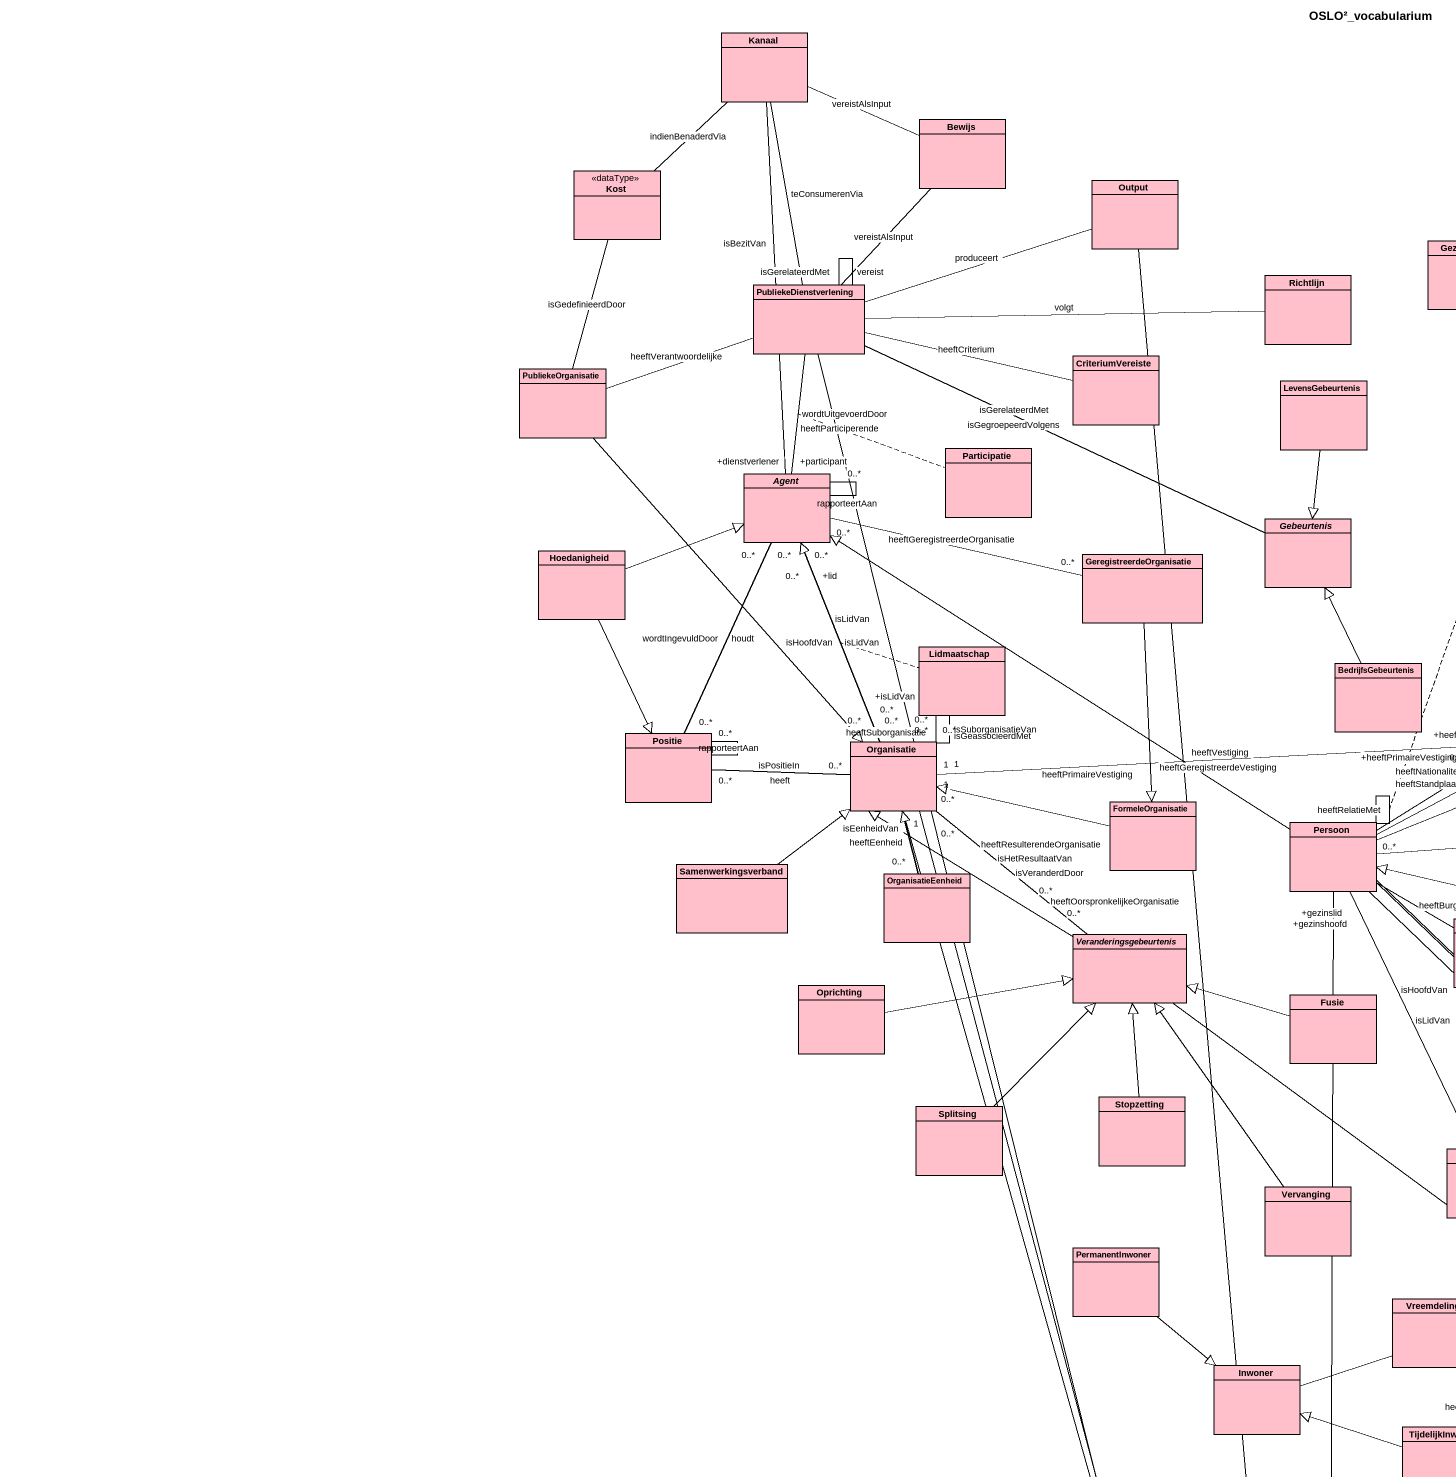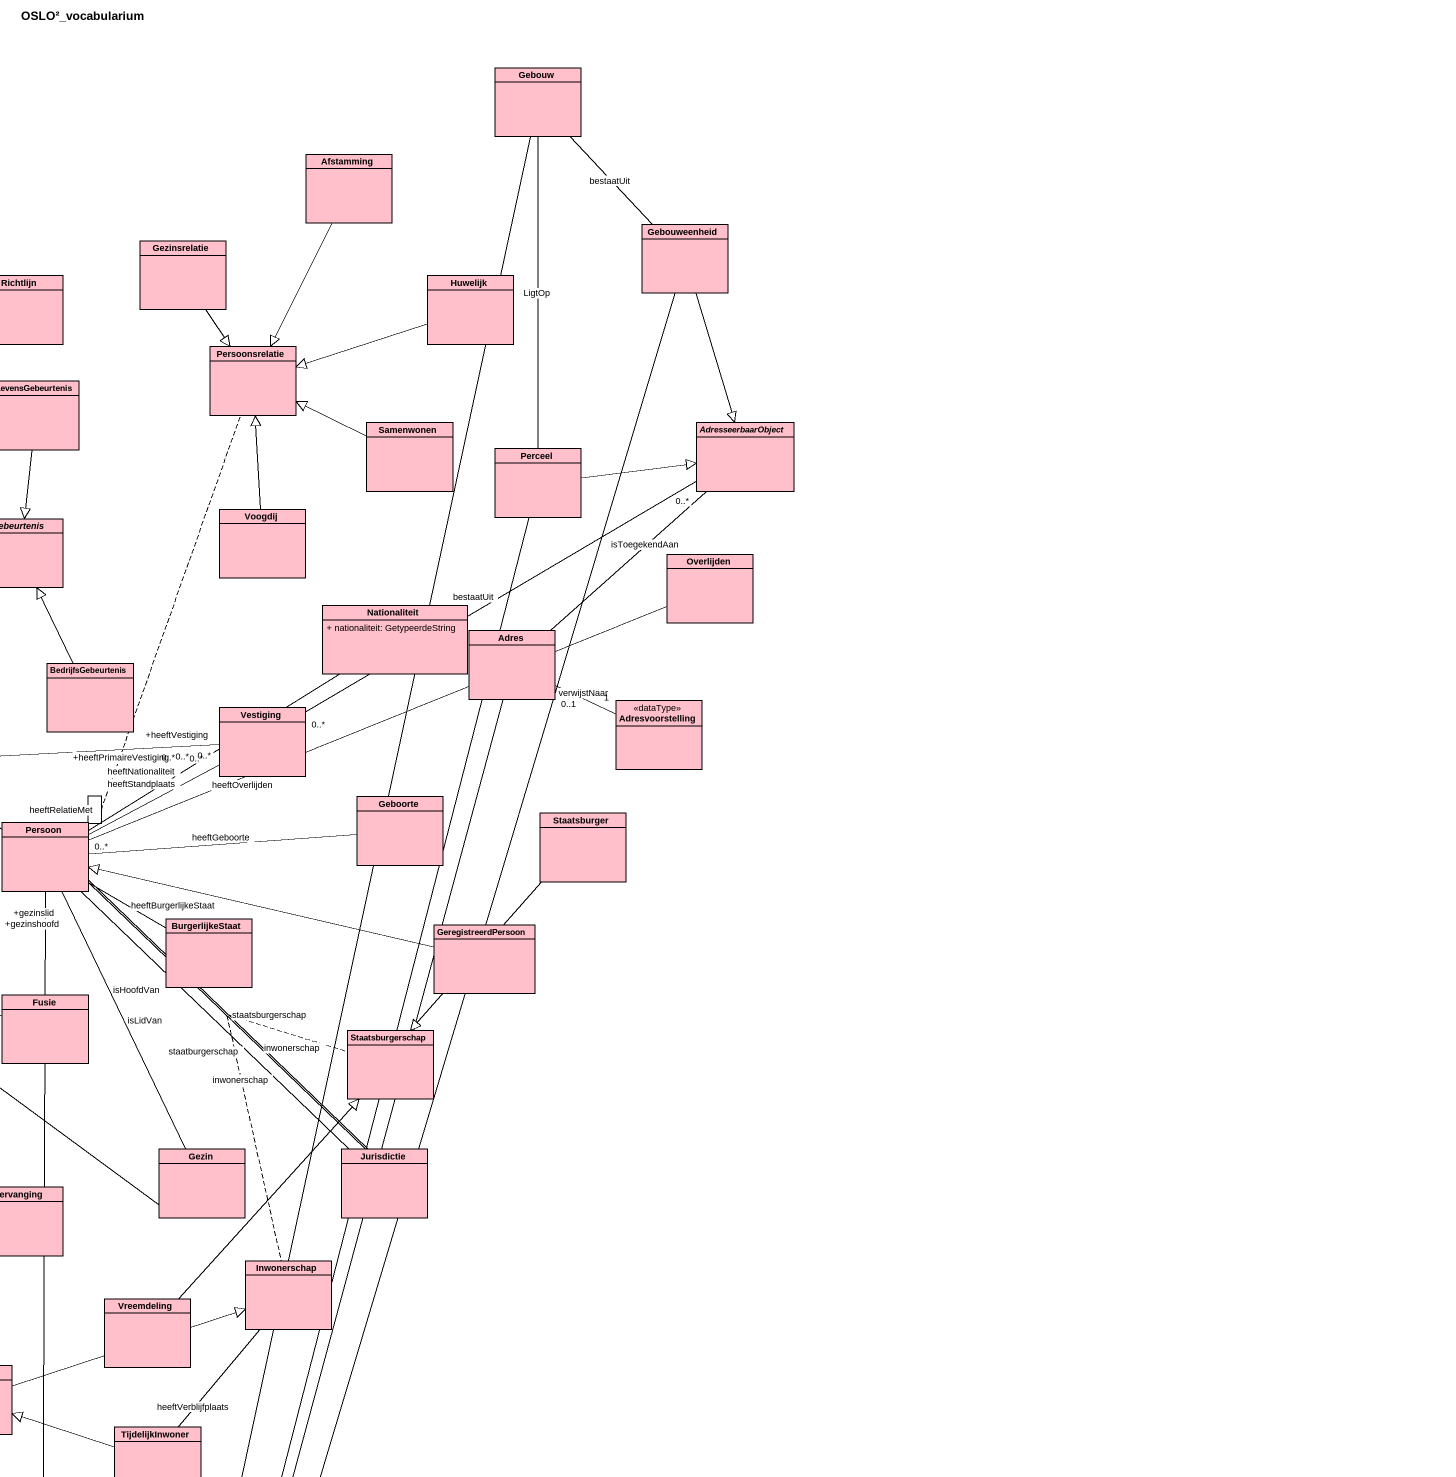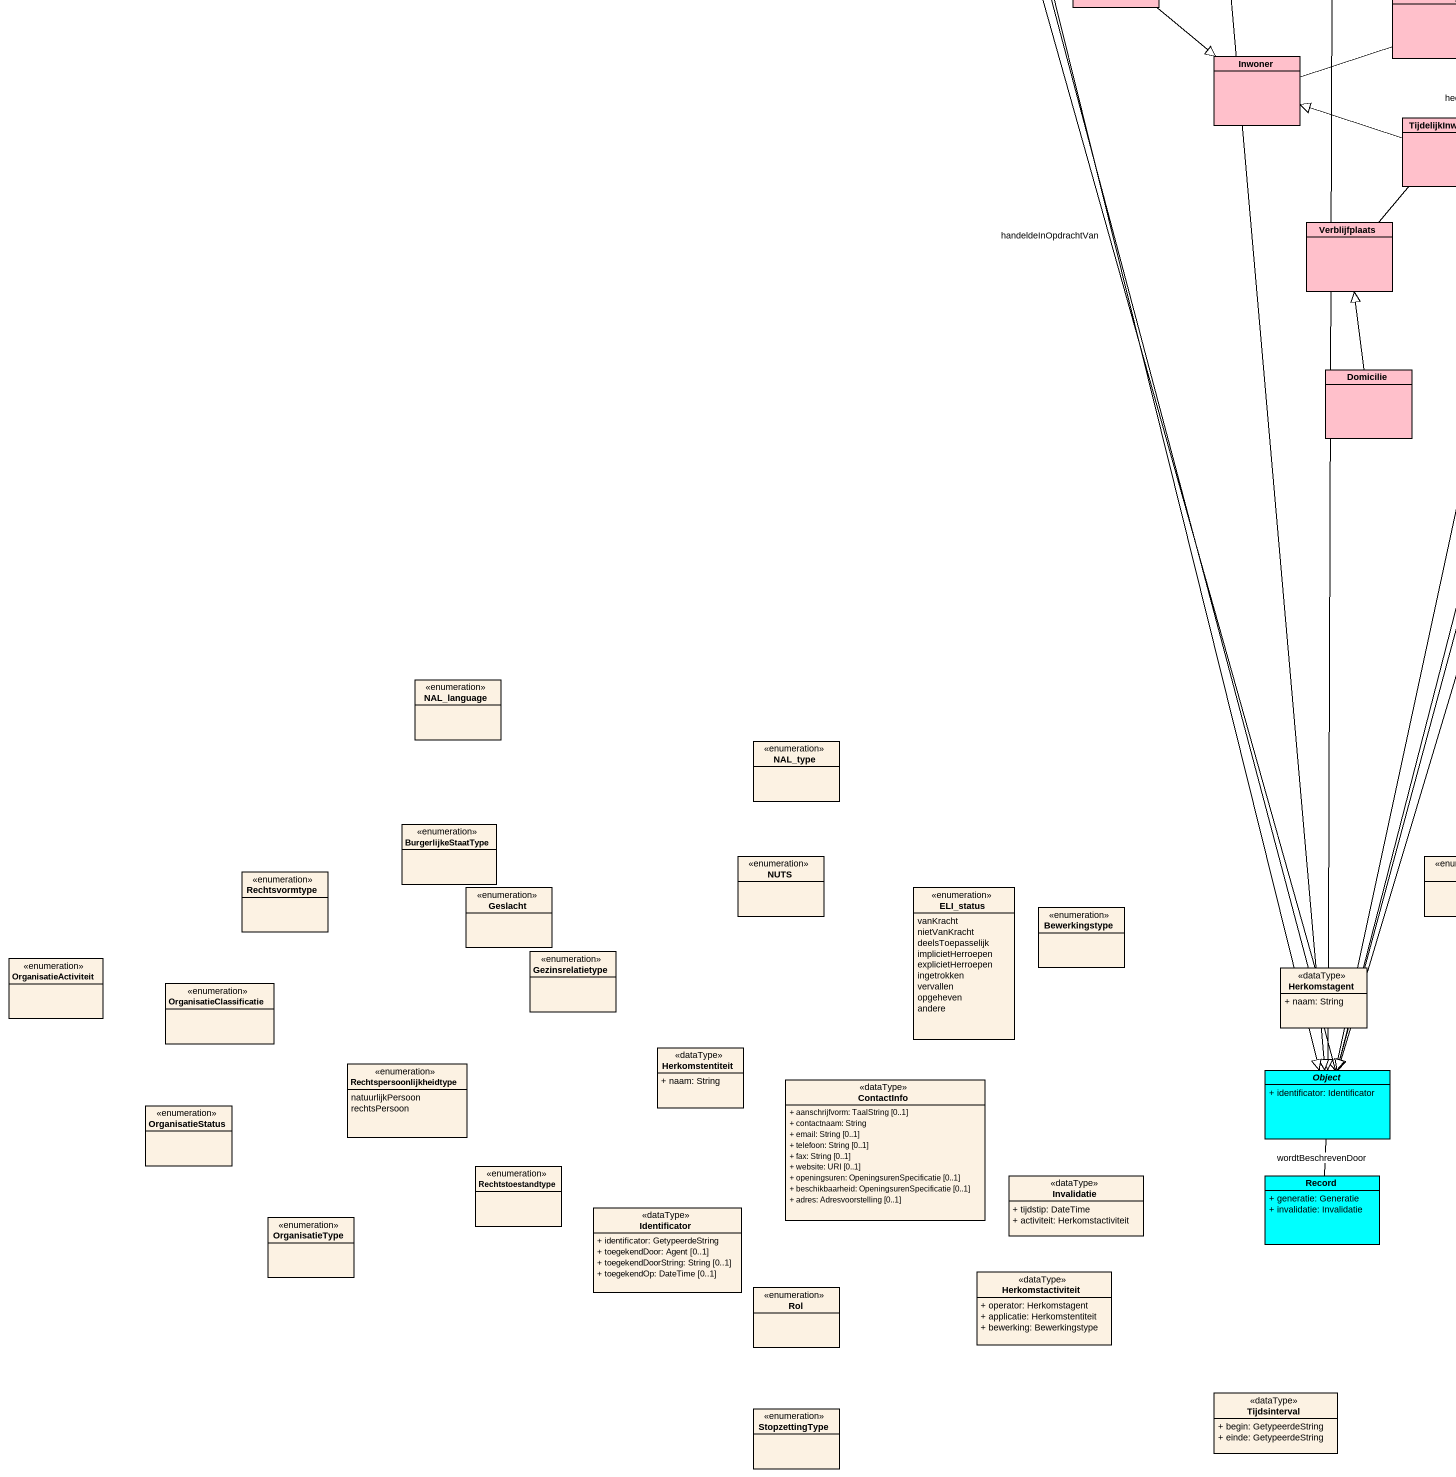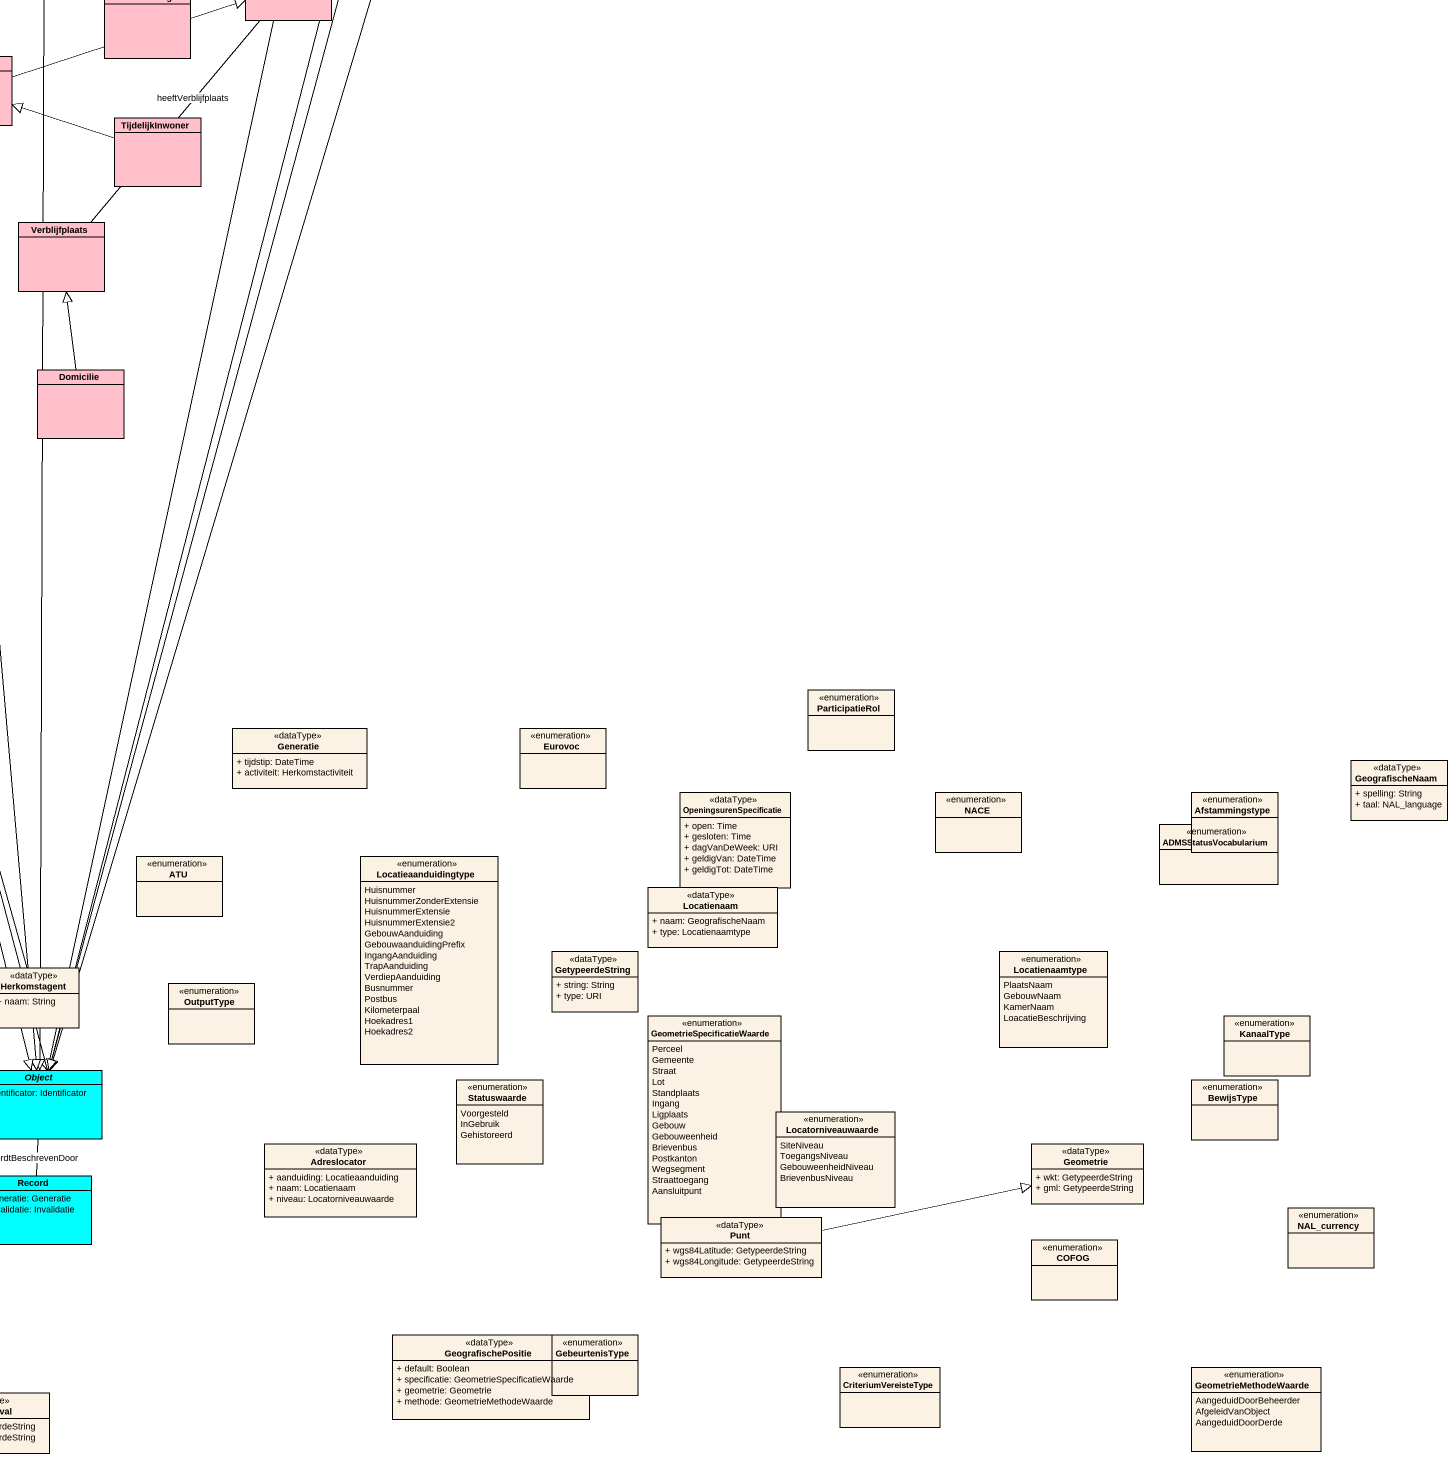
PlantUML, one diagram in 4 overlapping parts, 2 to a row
@startuml
title OSLO²_vocabularium
hide circle
hide empty members
skinparam classAttributeIconSize 0
class Kanaal #FFC0CB
class Gebouw #FFC0CB
class Bewijs #FFC0CB
class Kost <<dataType>> #FFC0CB
class Output #FFC0CB
class Afstamming #FFC0CB
class Gebouweenheid #FFC0CB
class Gezinsrelatie #FFC0CB
class PubliekeDienstverlening #FFC0CB
class Richtlijn #FFC0CB
class Huwelijk #FFC0CB
class PubliekeOrganisatie #FFC0CB
class CriteriumVereiste #FFC0CB
class LevensGebeurtenis #FFC0CB
class Persoonsrelatie #FFC0CB
class Participatie #FFC0CB
class Samenwonen #FFC0CB
class Perceel #FFC0CB
abstract class AdresseerbaarObject #FFC0CB
abstract class "Agent" as Agent_ #FFC0CB
abstract class Gebeurtenis #FFC0CB
class Voogdij #FFC0CB
class Hoedanigheid #FFC0CB
class GeregistreerdeOrganisatie #FFC0CB
class Overlijden #FFC0CB
class Nationaliteit #FFC0CB {
  + nationaliteit: GetypeerdeString
}
class Lidmaatschap #FFC0CB
class Adres #FFC0CB
class BedrijfsGebeurtenis #FFC0CB
class Vestiging #FFC0CB
class Adresvoorstelling <<dataType>> #FFC0CB
class Positie #FFC0CB
class Organisatie #FFC0CB
class FormeleOrganisatie #FFC0CB
class Geboorte #FFC0CB
class Persoon #FFC0CB
class Staatsburger #FFC0CB
class Samenwerkingsverband #FFC0CB
class OrganisatieEenheid #FFC0CB
class BurgerlijkeStaat #FFC0CB
class GeregistreerdPersoon #FFC0CB
abstract class Veranderingsgebeurtenis #FFC0CB
class Oprichting #FFC0CB
class Fusie #FFC0CB
class Staatsburgerschap #FFC0CB
class Splitsing #FFC0CB
class Stopzetting #FFC0CB
class Gezin #FFC0CB
class Jurisdictie #FFC0CB
class Vervanging #FFC0CB
class PermanentInwoner #FFC0CB
class Inwonerschap #FFC0CB
class Vreemdeling #FFC0CB
class Inwoner #FFC0CB
class TijdelijkInwoner #FFC0CB
class Verblijfplaats #FFC0CB
class Domicilie #FFC0CB
enum NAL_language
enum ParticipatieRol
enum NAL_type
class Generatie <<dataType>> {
  + tijdstip: DateTime
  + activiteit: Herkomstactiviteit
}
enum Eurovoc
class GeografischeNaam <<dataType>> {
  + spelling: String
  + taal: NAL_language
}
enum BurgerlijkeStaatType
class OpeningsurenSpecificatie <<dataType>> {
  + open: Time
  + gesloten: Time
  + dagVanDeWeek: URI
  + geldigVan: DateTime
  + geldigTot: DateTime
}
enum NACE
enum ADMSStatusVocabularium
enum Afstammingstype
enum NUTS
enum ATU
enum Locatieaanduidingtype {
  Huisnummer
  HuisnummerZonderExtensie
  HuisnummerExtensie
  HuisnummerExtensie2
  GebouwAanduiding
  GebouwaanduidingPrefix
  IngangAanduiding
  TrapAanduiding
  VerdiepAanduiding
  Busnummer
  Postbus
  Kilometerpaal
  Hoekadres1
  Hoekadres2
}
enum Rechtsvormtype
enum Geslacht
enum ELI_status {
  vanKracht
  nietVanKracht
  deelsToepasselijk
  implicietHerroepen
  explicietHerroepen
  ingetrokken
  vervallen
  opgeheven
  andere
}
class Locatienaam <<dataType>> {
  + naam: GeografischeNaam
  + type: Locatienaamtype
}
enum Bewerkingstype
enum OrganisatieActiviteit
enum Gezinsrelatietype
class Herkomstagent <<dataType>> {
  + naam: String
}
class GetypeerdeString <<dataType>> {
  + string: String
  + type: URI
}
enum Locatienaamtype {
  PlaatsNaam
  GebouwNaam
  KamerNaam
  LoacatieBeschrijving
}
enum OrganisatieClassificatie
enum OutputType
enum GeometrieSpecificatieWaarde {
  Perceel
  Gemeente
  Straat
  Lot
  Standplaats
  Ingang
  Ligplaats
  Gebouw
  Gebouweenheid
  Brievenbus
  Postkanton
  Wegsegment
  Straattoegang
  Aansluitpunt
}
enum KanaalType
class Herkomstentiteit <<dataType>> {
  + naam: String
}
enum Rechtspersoonlijkheidtype {
  natuurlijkPersoon
  rechtsPersoon
}
class ContactInfo <<dataType>> {
  + aanschrijfvorm: TaalString [0..1]
  + contactnaam: String
  + email: String [0..1]
  + telefoon: String [0..1]
  + fax: String [0..1]
  + website: URI [0..1]
  + openingsuren: OpeningsurenSpecificatie [0..1]
  + beschikbaarheid: OpeningsurenSpecificatie [0..1]
  + adres: Adresvoorstelling [0..1]
}
abstract class "Object" as Object_ #00FFFF {
  + identificator: Identificator
}
enum Statuswaarde {
  Voorgesteld
  InGebruik
  Gehistoreerd
}
enum BewijsType
enum OrganisatieStatus
enum Locatorniveauwaarde {
  SiteNiveau
  ToegangsNiveau
  GebouweenheidNiveau
  BrievenbusNiveau
}
enum Rechtstoestandtype
class Invalidatie <<dataType>> {
  + tijdstip: DateTime
  + activiteit: Herkomstactiviteit
}
class "Record" as Record_ #00FFFF {
  + generatie: Generatie
  + invalidatie: Invalidatie
}
class Adreslocator <<dataType>> {
  + aanduiding: Locatieaanduiding
  + naam: Locatienaam
  + niveau: Locatorniveauwaarde
}
class Geometrie <<dataType>> {
  + wkt: GetypeerdeString
  + gml: GetypeerdeString
}
class Identificator <<dataType>> {
  + identificator: GetypeerdeString
  + toegekendDoor: Agent [0..1]
  + toegekendDoorString: String [0..1]
  + toegekendOp: DateTime [0..1]
}
enum NAL_currency
enum OrganisatieType
class Punt <<dataType>> {
  + wgs84Latitude: GetypeerdeString
  + wgs84Longitude: GetypeerdeString
}
enum COFOG
enum Rol
class Herkomstactiviteit <<dataType>> {
  + operator: Herkomstagent
  + applicatie: Herkomstentiteit
  + bewerking: Bewerkingstype
}
class GeografischePositie <<dataType>> {
  + default: Boolean
  + specificatie: GeometrieSpecificatieWaarde
  + geometrie: Geometrie
  + methode: GeometrieMethodeWaarde
}
enum GebeurtenisType
enum CriteriumVereisteType
enum GeometrieMethodeWaarde {
  AangeduidDoorBeheerder
  AfgeleidVanObject
  AangeduidDoorDerde
}
enum StopzettingType
class Tijdsinterval <<dataType>> {
  + begin: GetypeerdeString
  + einde: GetypeerdeString
}
Kanaal -right- Bewijs : vereistAlsInput
Kanaal -- Agent_ : isBezitVan
Gebouw -- Perceel : LigtOp
Gebouw --|> Object_
Kost -up- Kanaal : indienBenaderdVia
Kost -- PubliekeOrganisatie : isGedefinieerdDoor
Output --|> Object_
Afstamming --|> Persoonsrelatie
Gebouweenheid -up- Gebouw : bestaatUit
Gebouweenheid --|> AdresseerbaarObject
Gebouweenheid --|> Object_
Gezinsrelatie --|> Persoonsrelatie
PubliekeDienstverlening -up- Kanaal : teConsumerenVia
PubliekeDienstverlening -up- Bewijs : vereistAlsInput
PubliekeDienstverlening -right- Output : produceert
PubliekeDienstverlening -- PubliekeDienstverlening : vereist
PubliekeDienstverlening -- PubliekeDienstverlening : isGerelateerdMet
PubliekeDienstverlening -right- Richtlijn : volgt
PubliekeDienstverlening -left- PubliekeOrganisatie : heeftVerantwoordelijke
PubliekeDienstverlening -right- CriteriumVereiste : heeftCriterium
PubliekeDienstverlening -- "+dienstverlener" Agent_ : wordtUitgevoerdDoor
PubliekeDienstverlening -- "+participant" Agent_ : heeftParticiperende
(PubliekeDienstverlening, Agent_) .. Participatie
PubliekeDienstverlening -right- Gebeurtenis : isGegroepeerdVolgens
PubliekeDienstverlening --|> Object_
Huwelijk -left-|> Persoonsrelatie
PubliekeOrganisatie --|> Organisatie
LevensGebeurtenis --|> Gebeurtenis
Samenwonen -left-|> Persoonsrelatie
Perceel -right-|> AdresseerbaarObject
Perceel --|> Object_
Agent_ -- "0..*" Agent_ : rapporteertAan
Agent_ "0..*" -right- "0..*" GeregistreerdeOrganisatie : heeftGeregistreerdeOrganisatie
Agent_ "0..*" -- "0..*" Positie : houdt
Agent_ "0..*" -- "+isLidVan\n0..*" Organisatie : isLidVan
Agent_ "0..*" -- "0..*" Organisatie : isHoofdVan
Agent_ "+lid\n0..*" -- "0..*" Organisatie : isLidVan
(Agent_, Organisatie) .. Lidmaatschap
Gebeurtenis -left- PubliekeDienstverlening : isGerelateerdMet
Voogdij -up-|> Persoonsrelatie
Hoedanigheid -right-|> Agent_
Hoedanigheid --|> Positie
GeregistreerdeOrganisatie --|> FormeleOrganisatie
Adres -up- AdresseerbaarObject : isToegekendAan
Adres --|> Object_
BedrijfsGebeurtenis -up-|> Gebeurtenis
Vestiging "0..*" -right- "0..*" AdresseerbaarObject : bestaatUit
Adresvoorstelling "1" -left- "0..1" Adres : verwijstNaar
Positie -up- Agent_ : wordtIngevuldDoor
Positie -- "0..*" Positie : rapporteertAan
Positie -right- "0..*" Organisatie : isPositieIn
Organisatie -up-|> Agent_
Organisatie "1" -right- "+heeftVestiging\n0..*" Vestiging : heeftVestiging
Organisatie "1" -right- "0..*" Vestiging : heeftGeregistreerdeVestiging
Organisatie "1" -right- "+heeftPrimaireVestiging\n0..*" Vestiging : heeftPrimaireVestiging
Organisatie -left- "0..*" Positie : heeft
Organisatie -- "0..*" Organisatie : isSuborganisatieVan
Organisatie -- "0..*" Organisatie : heeftSuborganisatie
Organisatie -- "0..*" Organisatie : isGeassocieerdMet
Organisatie "1" -- "0..*" OrganisatieEenheid : heeftEenheid
Organisatie -- "0..*" Veranderingsgebeurtenis : isVeranderdDoor
Organisatie -- "0..*" Veranderingsgebeurtenis : isHetResultaatVan
Organisatie --|> Object_
FormeleOrganisatie -left-|> Organisatie
Persoon -up-|> Agent_
Persoon -right- Overlijden : heeftOverlijden
Persoon -up- Nationaliteit : heeftNationaliteit
Persoon "0..*" -right- "0..*" Vestiging : heeftStandplaats
Persoon -right- Geboorte : heeftGeboorte
Persoon -- Persoon : heeftRelatieMet
(Persoon, Persoon) .. Persoonsrelatie
Persoon -right- BurgerlijkeStaat : heeftBurgerlijkeStaat
Persoon "+gezinslid" -- Gezin : isLidVan
Persoon "+gezinshoofd" -- Gezin : isHoofdVan
Persoon -- Jurisdictie : staatburgerschap
Persoon -- Jurisdictie : staatsburgerschap
(Persoon, Jurisdictie) .. Staatsburgerschap
Persoon -- Jurisdictie : inwonerschap
(Persoon, Jurisdictie) .. Inwonerschap
Persoon -- Jurisdictie : inwonerschap
Persoon --|> Object_
Staatsburger --|> Staatsburgerschap
Samenwerkingsverband -up-|> Organisatie
OrganisatieEenheid -up- Organisatie : isEenheidVan
OrganisatieEenheid -up-|> Organisatie
GeregistreerdPersoon -left-|> Persoon
Veranderingsgebeurtenis -up- "0..*" Organisatie : heeftOorspronkelijkeOrganisatie
Veranderingsgebeurtenis -up- "0..*" Organisatie : heeftResulterendeOrganisatie
Oprichting -right-|> Veranderingsgebeurtenis
Fusie -left-|> Veranderingsgebeurtenis
Splitsing -up-|> Veranderingsgebeurtenis
Stopzetting -up-|> Veranderingsgebeurtenis
Gezin -up-|> Organisatie
Vervanging -up-|> Veranderingsgebeurtenis
PermanentInwoner --|> Inwoner
Inwonerschap -- Verblijfplaats : heeftVerblijfplaats
Vreemdeling -up-|> Staatsburgerschap
Inwoner -right-|> Inwonerschap
TijdelijkInwoner -left-|> Inwoner
Domicilie -up-|> Verblijfplaats
Herkomstagent -up- Organisatie : handeldeInOpdrachtVan
Object_ -- Record_ : wordtBeschrevenDoor
Punt -right-|> Geometrie
@enduml
